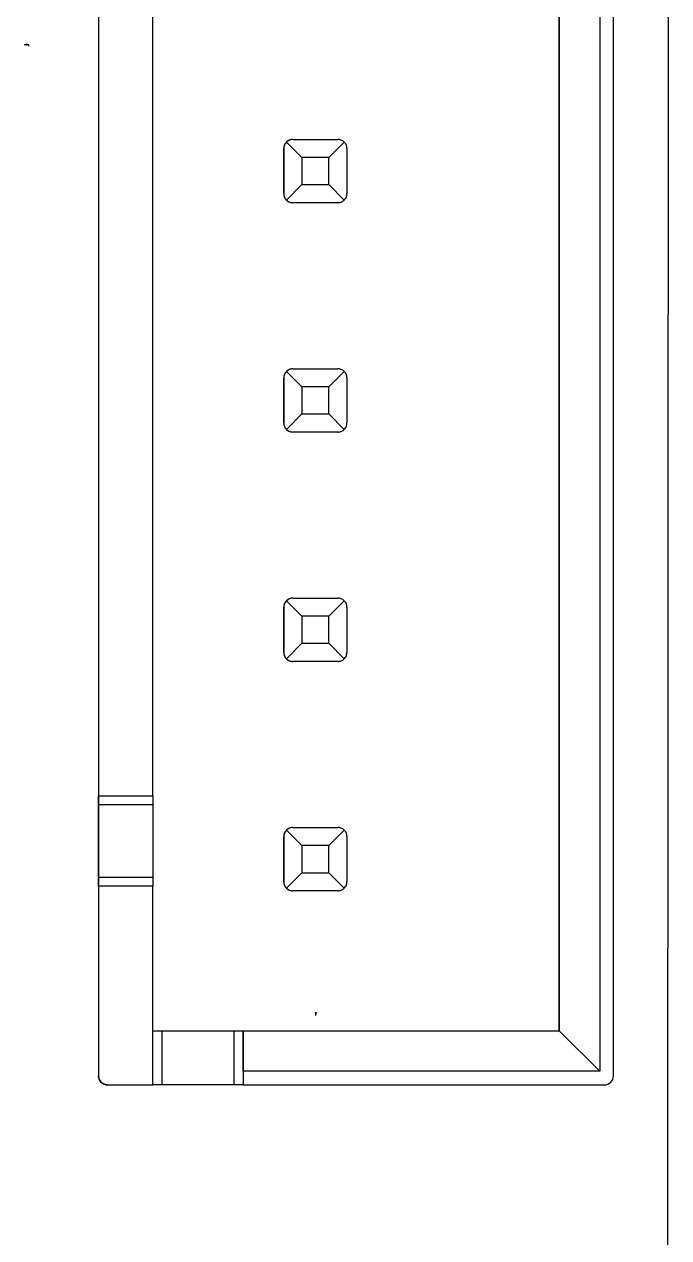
# Model space of a CAD drawing. Header units: millimetres. Extents: x 0 to 841, y 0 to 2287.
# Drawn here: x 372.05 to 386.32, y 302.86 to 329.73 of the extents above; entities that cross this region are included whole.
import ezdxf

# ---------------------------------------------------------------- set-up
doc = ezdxf.new("R2010")
doc.units = ezdxf.units.MM
doc.header["$PDSIZE"] = -1

msp = doc.modelspace()

# ---------------------------------------------------------------- linework, layer by layer
at = {"color": 7, "linetype": 'Continuous', "lineweight": 25}
for p, q in [((386.296, 294.213), (386.315, 339.218)), ((384.792, 336.262), (384.792, 306.542)), ((385.092, 306.442), (385.092, 336.362)), ((383.892, 307.442), (383.892, 335.362)), ((383.892, 335.362), (383.892, 307.442)), ((373.692, 330.162), (373.692, 312.642)), ((374.892, 312.642), (374.892, 330.162)), ((373.692, 329.862), (373.692, 328.182)), ((373.692, 328.182), (373.692, 324.782)), ((373.692, 328.182), (373.692, 328.182)), ((377.851, 327.123), (378.192, 326.782)), ((377.992, 327.182), (378.992, 327.182)), ((379.133, 327.123), (378.792, 326.782)), ((377.792, 325.982), (377.792, 326.982)), ((377.792, 326.982), (377.792, 326.982)), ((377.792, 326.982), (377.792, 325.982)), ((379.192, 326.982), (379.192, 325.982)), ((378.192, 326.782), (378.192, 326.182)), ((378.792, 326.782), (378.192, 326.782)), ((378.792, 326.182), (378.792, 326.782)), ((378.192, 326.182), (377.851, 325.84)), ((378.192, 326.182), (378.792, 326.182)), ((378.792, 326.182), (379.133, 325.84)), ((377.792, 325.982), (377.792, 325.982)), ((378.992, 325.782), (377.992, 325.782)), ((373.692, 324.782), (373.692, 323.102)), ((373.692, 324.782), (373.692, 324.782)), ((373.692, 323.102), (373.692, 319.702)), ((373.692, 323.102), (373.692, 323.102)), ((377.851, 322.043), (378.192, 321.702)), ((377.992, 322.102), (378.992, 322.102)), ((379.133, 322.043), (378.792, 321.702)), ((377.792, 320.902), (377.792, 321.902)), ((377.792, 321.902), (377.792, 321.902)), ((377.792, 321.902), (377.792, 320.902)), ((379.192, 321.902), (379.192, 320.902)), ((378.192, 321.702), (378.192, 321.102)), ((378.792, 321.702), (378.192, 321.702)), ((378.792, 321.102), (378.792, 321.702)), ((378.192, 321.102), (377.851, 320.76)), ((378.192, 321.102), (378.792, 321.102)), ((378.792, 321.102), (379.133, 320.76)), ((377.792, 320.902), (377.792, 320.902)), ((378.992, 320.702), (377.992, 320.702)), ((373.692, 319.702), (373.692, 318.022)), ((373.692, 319.702), (373.692, 319.702)), ((373.692, 318.022), (373.692, 314.622)), ((373.692, 318.022), (373.692, 318.022)), ((377.851, 316.963), (378.192, 316.622)), ((377.992, 317.022), (378.992, 317.022)), ((379.133, 316.963), (378.792, 316.622)), ((377.792, 315.822), (377.792, 316.822)), ((377.792, 316.822), (377.792, 316.822)), ((377.792, 316.822), (377.792, 315.822)), ((378.192, 316.622), (378.192, 316.022)), ((378.792, 316.622), (378.192, 316.622)), ((378.792, 316.022), (378.792, 316.622)), ((379.192, 316.822), (379.192, 315.822)), ((377.792, 315.822), (377.792, 315.822)), ((378.192, 316.022), (377.851, 315.68)), ((378.192, 316.022), (378.792, 316.022)), ((378.792, 316.022), (379.133, 315.68)), ((378.992, 315.622), (377.992, 315.622)), ((373.692, 314.622), (373.692, 312.942)), ((373.692, 314.622), (373.692, 314.622)), ((373.692, 312.942), (373.692, 309.542)), ((373.692, 312.942), (373.692, 312.942)), ((373.692, 312.642), (374.892, 312.642)), ((373.692, 312.642), (373.692, 312.642)), ((373.692, 312.442), (373.692, 312.642)), ((374.892, 312.642), (374.892, 312.442)), ((373.692, 310.842), (373.692, 312.442)), ((374.892, 312.442), (373.692, 312.442)), ((374.892, 312.442), (374.892, 310.842)), ((377.851, 311.883), (378.192, 311.542)), ((377.992, 311.942), (378.992, 311.942)), ((379.133, 311.883), (378.792, 311.542)), ((377.792, 310.742), (377.792, 311.742)), ((377.792, 311.742), (377.792, 311.742)), ((377.792, 311.742), (377.792, 310.742)), ((378.192, 311.542), (378.192, 310.942)), ((378.792, 311.542), (378.192, 311.542)), ((378.792, 310.942), (378.792, 311.542)), ((379.192, 311.742), (379.192, 310.742)), ((373.692, 310.642), (373.692, 310.842)), ((373.692, 310.842), (374.892, 310.842)), ((374.892, 310.842), (374.892, 310.642)), ((377.792, 310.742), (377.792, 310.742)), ((378.192, 310.942), (377.851, 310.6)), ((378.192, 310.942), (378.792, 310.942)), ((378.792, 310.942), (379.133, 310.6)), ((374.892, 310.642), (373.692, 310.642)), ((373.692, 310.642), (373.692, 306.442)), ((373.692, 310.642), (373.692, 310.642)), ((374.892, 306.242), (374.892, 310.642)), ((378.992, 310.542), (377.992, 310.542)), ((373.692, 309.542), (373.692, 306.442)), ((373.692, 309.542), (373.692, 309.542)), ((374.892, 307.442), (375.092, 307.442)), ((374.892, 306.242), (374.892, 307.442)), ((375.092, 307.442), (375.092, 306.242)), ((375.092, 307.442), (376.692, 307.442)), ((376.692, 306.242), (376.692, 307.442)), ((376.692, 307.442), (376.892, 307.442)), ((376.892, 307.442), (383.892, 307.442)), ((376.892, 306.542), (376.892, 307.442)), ((376.892, 307.442), (376.892, 306.242)), ((376.892, 307.442), (376.892, 307.442)), ((383.892, 307.442), (384.792, 306.542)), ((373.692, 306.442), (373.692, 306.442)), ((384.792, 306.542), (376.892, 306.542)), ((376.892, 306.542), (376.892, 306.242)), ((373.892, 306.242), (374.892, 306.242)), ((375.092, 306.242), (374.892, 306.242)), ((376.692, 306.242), (375.092, 306.242)), ((376.892, 306.242), (376.692, 306.242)), ((376.892, 306.242), (376.892, 306.242)), ((376.892, 306.242), (384.892, 306.242))]:
    msp.add_line(p, q, dxfattribs=at)
at = {"color": 7, "linetype": 'Continuous'}
for p, q in [((372.108, 329.276), (372.048, 329.276)), ((372.142, 329.276), (372.083, 329.276)), ((372.142, 329.276), (372.083, 329.276)), ((372.108, 329.276), (372.108, 329.305)), ((372.142, 329.276), (372.142, 329.246)), ((372.142, 329.276), (372.142, 329.246)), ((378.492, 307.839), (378.522, 307.839)), ((378.492, 307.839), (378.492, 307.78))]:
    msp.add_line(p, q, dxfattribs=at)
at = {"color": 7, "linetype": 'Continuous', "lineweight": 25}
for centre, start, end in [((377.992, 326.982), 90, 180), ((377.992, 325.982), 180, 270), ((377.992, 321.902), 90, 180), ((377.992, 320.902), 180, 270), ((377.992, 316.822), 90, 180), ((377.992, 315.822), 180, 270), ((377.992, 311.742), 90, 180), ((377.992, 310.742), 180, 270), ((373.892, 306.442), 180, 270), ((384.892, 306.442), 270, 0)]:
    msp.add_arc(centre, 0.2, start, end, dxfattribs=at)
for points, knots in [([(377.851, 327.123), (377.841, 327.113), (377.824, 327.093), (377.805, 327.056), (377.794, 327.018), (377.793, 326.993), (377.792, 326.982)], [0, 0, 0, 0, 0.344363, 0.636319, 0.829094, 1, 1, 1, 1]), ([(377.992, 327.182), (377.982, 327.181), (377.962, 327.18), (377.932, 327.173), (377.888, 327.156), (377.867, 327.137), (377.851, 327.123)], [0, 0, 0, 0, 0.144303, 0.302796, 0.48301, 1, 1, 1, 1]), ([(379.133, 327.123), (379.123, 327.132), (379.104, 327.15), (379.066, 327.169), (379.028, 327.18), (379.004, 327.181), (378.992, 327.182)], [0, 0, 0, 0, 0.344363, 0.636319, 0.829094, 1, 1, 1, 1]), ([(379.192, 326.982), (379.192, 326.991), (379.191, 327.012), (379.184, 327.041), (379.166, 327.085), (379.147, 327.107), (379.133, 327.123)], [0, 0, 0, 0, 0.144303, 0.3027957, 0.4830101, 1, 1, 1, 1]), ([(377.792, 325.982), (377.792, 325.972), (377.793, 325.951), (377.8, 325.922), (377.817, 325.878), (377.836, 325.856), (377.851, 325.84)], [0, 0, 0, 0, 0.144303, 0.302796, 0.48301, 1, 1, 1, 1]), ([(377.851, 325.84), (377.861, 325.831), (377.88, 325.814), (377.918, 325.795), (377.956, 325.784), (377.98, 325.782), (377.992, 325.782)], [0, 0, 0, 0, 0.344363, 0.636319, 0.829094, 1, 1, 1, 1]), ([(378.992, 325.782), (379.002, 325.782), (379.022, 325.783), (379.052, 325.79), (379.095, 325.807), (379.117, 325.826), (379.133, 325.84)], [0, 0, 0, 0, 0.144303, 0.302796, 0.48301, 1, 1, 1, 1]), ([(379.133, 325.84), (379.143, 325.851), (379.16, 325.87), (379.179, 325.907), (379.19, 325.945), (379.191, 325.97), (379.192, 325.982)], [0, 0, 0, 0, 0.344363, 0.636319, 0.829094, 1, 1, 1, 1]), ([(377.851, 322.043), (377.841, 322.033), (377.824, 322.013), (377.805, 321.976), (377.794, 321.938), (377.793, 321.913), (377.792, 321.902)], [0, 0, 0, 0, 0.344363, 0.636319, 0.829094, 1, 1, 1, 1]), ([(377.992, 322.102), (377.982, 322.101), (377.962, 322.1), (377.932, 322.093), (377.888, 322.076), (377.867, 322.057), (377.851, 322.043)], [0, 0, 0, 0, 0.144303, 0.302796, 0.48301, 1, 1, 1, 1]), ([(379.133, 322.043), (379.123, 322.052), (379.104, 322.07), (379.066, 322.089), (379.028, 322.1), (379.004, 322.101), (378.992, 322.102)], [0, 0, 0, 0, 0.344363, 0.636319, 0.829094, 1, 1, 1, 1]), ([(379.192, 321.902), (379.192, 321.911), (379.191, 321.932), (379.184, 321.961), (379.166, 322.005), (379.147, 322.027), (379.133, 322.043)], [0, 0, 0, 0, 0.144303, 0.302796, 0.48301, 1, 1, 1, 1]), ([(377.792, 320.902), (377.792, 320.892), (377.793, 320.871), (377.8, 320.842), (377.817, 320.798), (377.836, 320.776), (377.851, 320.76)], [0, 0, 0, 0, 0.144303, 0.302796, 0.48301, 1, 1, 1, 1]), ([(377.851, 320.76), (377.861, 320.751), (377.88, 320.734), (377.918, 320.715), (377.956, 320.704), (377.98, 320.702), (377.992, 320.702)], [0, 0, 0, 0, 0.344363, 0.636319, 0.829094, 1, 1, 1, 1]), ([(378.992, 320.702), (379.002, 320.702), (379.022, 320.703), (379.052, 320.71), (379.095, 320.727), (379.117, 320.746), (379.133, 320.76)], [0, 0, 0, 0, 0.144303, 0.302796, 0.48301, 1, 1, 1, 1]), ([(379.133, 320.76), (379.143, 320.771), (379.16, 320.79), (379.179, 320.827), (379.19, 320.865), (379.191, 320.89), (379.192, 320.902)], [0, 0, 0, 0, 0.344363, 0.636319, 0.829094, 1, 1, 1, 1]), ([(377.851, 316.963), (377.841, 316.953), (377.824, 316.933), (377.805, 316.896), (377.794, 316.858), (377.793, 316.833), (377.792, 316.822)], [0, 0, 0, 0, 0.344363, 0.636319, 0.829094, 1, 1, 1, 1]), ([(377.992, 317.022), (377.982, 317.021), (377.962, 317.02), (377.932, 317.013), (377.888, 316.996), (377.867, 316.977), (377.851, 316.963)], [0, 0, 0, 0, 0.144303, 0.302796, 0.48301, 1, 1, 1, 1]), ([(379.133, 316.963), (379.123, 316.972), (379.104, 316.99), (379.066, 317.009), (379.028, 317.02), (379.004, 317.021), (378.992, 317.022)], [0, 0, 0, 0, 0.3443631, 0.6363193, 0.8290937, 1, 1, 1, 1]), ([(379.192, 316.822), (379.192, 316.831), (379.191, 316.852), (379.184, 316.881), (379.166, 316.925), (379.147, 316.947), (379.133, 316.963)], [0, 0, 0, 0, 0.144303, 0.302796, 0.48301, 1, 1, 1, 1]), ([(377.792, 315.822), (377.792, 315.812), (377.793, 315.791), (377.8, 315.762), (377.817, 315.718), (377.836, 315.696), (377.851, 315.68)], [0, 0, 0, 0, 0.144303, 0.302796, 0.48301, 1, 1, 1, 1]), ([(379.133, 315.68), (379.143, 315.691), (379.16, 315.71), (379.179, 315.747), (379.19, 315.785), (379.191, 315.81), (379.192, 315.822)], [0, 0, 0, 0, 0.344363, 0.636319, 0.829094, 1, 1, 1, 1]), ([(377.851, 315.68), (377.861, 315.671), (377.88, 315.654), (377.918, 315.635), (377.956, 315.624), (377.98, 315.622), (377.992, 315.622)], [0, 0, 0, 0, 0.3443631, 0.6363193, 0.8290937, 1, 1, 1, 1]), ([(378.992, 315.622), (379.002, 315.622), (379.022, 315.623), (379.052, 315.63), (379.095, 315.647), (379.117, 315.666), (379.133, 315.68)], [0, 0, 0, 0, 0.144303, 0.302796, 0.48301, 1, 1, 1, 1]), ([(377.851, 311.883), (377.841, 311.873), (377.824, 311.853), (377.805, 311.816), (377.794, 311.778), (377.793, 311.753), (377.792, 311.742)], [0, 0, 0, 0, 0.344363, 0.636319, 0.829094, 1, 1, 1, 1]), ([(377.992, 311.942), (377.982, 311.941), (377.962, 311.94), (377.932, 311.933), (377.888, 311.916), (377.867, 311.897), (377.851, 311.883)], [0, 0, 0, 0, 0.144303, 0.302796, 0.48301, 1, 1, 1, 1]), ([(379.133, 311.883), (379.123, 311.892), (379.104, 311.91), (379.066, 311.929), (379.028, 311.94), (379.004, 311.941), (378.992, 311.942)], [0, 0, 0, 0, 0.344363, 0.636319, 0.829094, 1, 1, 1, 1]), ([(379.192, 311.742), (379.192, 311.751), (379.191, 311.772), (379.184, 311.801), (379.166, 311.845), (379.147, 311.867), (379.133, 311.883)], [0, 0, 0, 0, 0.144303, 0.302796, 0.48301, 1, 1, 1, 1]), ([(377.792, 310.742), (377.792, 310.732), (377.793, 310.711), (377.8, 310.682), (377.817, 310.638), (377.836, 310.616), (377.851, 310.6)], [0, 0, 0, 0, 0.144303, 0.302796, 0.48301, 1, 1, 1, 1]), ([(379.133, 310.6), (379.143, 310.611), (379.16, 310.63), (379.179, 310.667), (379.19, 310.705), (379.191, 310.73), (379.192, 310.742)], [0, 0, 0, 0, 0.344363, 0.636319, 0.829094, 1, 1, 1, 1]), ([(377.851, 310.6), (377.861, 310.591), (377.88, 310.574), (377.918, 310.555), (377.956, 310.544), (377.98, 310.542), (377.992, 310.542)], [0, 0, 0, 0, 0.344363, 0.636319, 0.829094, 1, 1, 1, 1]), ([(378.992, 310.542), (379.002, 310.542), (379.022, 310.543), (379.052, 310.55), (379.095, 310.567), (379.117, 310.586), (379.133, 310.6)], [0, 0, 0, 0, 0.144303, 0.302796, 0.48301, 1, 1, 1, 1]), ([(373.892, 306.242), (373.864, 306.245), (373.809, 306.251), (373.746, 306.298), (373.711, 306.352), (373.695, 306.396), (373.693, 306.427), (373.692, 306.442)], [0, 0, 0, 0, 0.31012, 0.616121, 0.758896, 0.886022, 1, 1, 1, 1])]:
    msp.add_open_spline(points, degree=3, knots=knots, dxfattribs=at)
at = {"color": 7, "linetype": 'Continuous'}
for p in [(372.108, 329.276), (372.142, 329.276), (372.142, 329.276), (378.492, 307.839)]:
    msp.add_point(p, dxfattribs=at)

doc.saveas('drawing.dxf')
